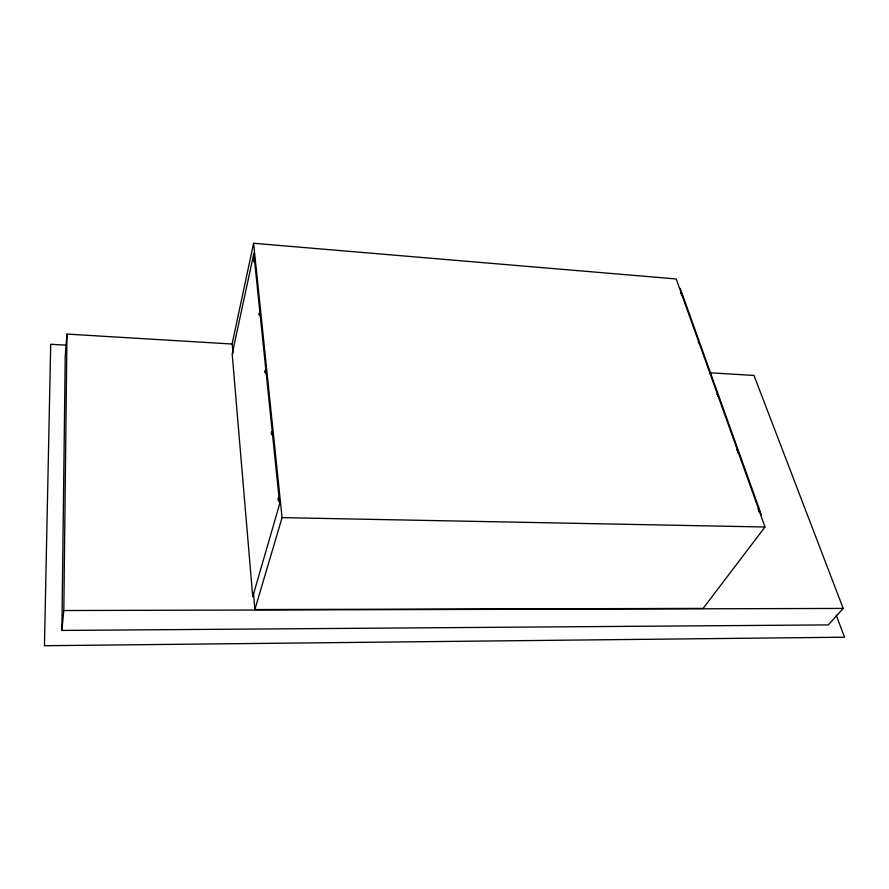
<?xml version="1.0" encoding="UTF-8"?>
<svg xmlns="http://www.w3.org/2000/svg" width="889" height="889" viewBox="0 0 889 889"><rect width="100%" height="100%" fill="white"/><g stroke="black" fill="none" stroke-linecap="round" stroke-linejoin="round"><path stroke-width="1.33" d="M709.655 372.769L753.983 375.436L843.194 608.432L828.281 624.911L61.874 630.434L63.819 610.532L66.964 334.086L231.796 343.999M61.874 630.434L65.23 356.189L66.964 334.086M253.465 593.019L254.876 609.554L703.132 608.398L764.996 526.999L676.185 278.957L253.598 243.275L232.207 343.51L233.029 353.155M254.876 609.554L282.069 517.631L253.598 243.275M63.819 610.532L843.194 608.432M282.069 517.631L764.996 526.999M65.964 345.143L50.717 344.265L44.45 645.725L844.55 637.202L836.227 615.177M680.229 288.425L761.34 514.698M757.884 509.097A1.7 0.878 -89.4 0 1 758.906 509.719A1.7 0.878 -89.4 0 1 758.85 511.786M736.559 450.223A1.645 0.822 -87.7 0 1 737.703 450.523A1.645 0.822 -87.7 0 1 737.492 452.823M716.901 394.516A1.6 0.778 -86.4 0 1 717.745 394.794A1.6 0.778 -86.4 0 1 717.856 396.516M698.232 342.321A1.556 0.733 -85.2 0 1 698.954 342.398A1.556 0.733 -85.2 0 1 699.199 343.787M680.463 293.348A1.511 0.689 -84.2 0 1 681.385 293.259A1.511 0.689 -84.2 0 1 681.385 295.215M253.632 260.099C253.91 265.144 254.487 255.021 253.632 260.099M259.166 313.906C259.432 319.251 260.088 308.816 259.166 313.906M265.066 371.38C265.344 377.058 266.067 366.312 265.066 371.38M271.389 432.932C271.678 438.955 272.445 427.898 271.389 432.932M278.179 498.996C278.468 505.397 279.313 494.017 278.179 498.996M253.832 253.454L232.185 354.033L252.732 596.763L279.679 503.774L253.832 253.454"/></g></svg>
